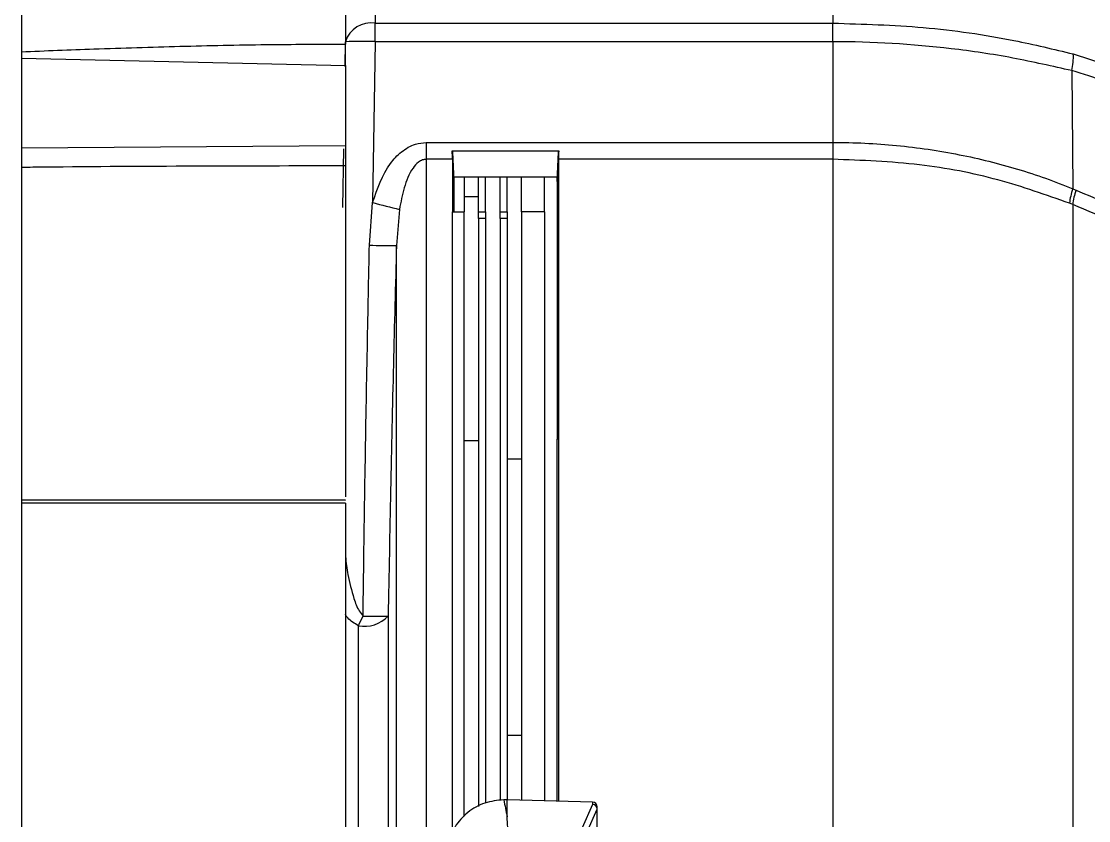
# Model space of a CAD drawing. Extents: x 16.7 to 113.1, y 4.5 to 84.5.
# Drawn here: x 26.076 to 28.299, y 36.488 to 38.153 of the extents above; entities that cross this region are included whole.
import ezdxf

# ---------------------------------------------------------------- set-up
doc = ezdxf.new("R2010")
doc.units = 0
doc.header["$MEASUREMENT"] = 0
doc.layers.add('OBJECT', color=7, linetype='CONTINUOUS')

msp = doc.modelspace()

# ---------------------------------------------------------------- linework, layer by layer
at = {"layer": 'OBJECT'}
for p, q in [((26.0764, 44.0865), (26.0764, 35.1139)), ((26.7514, 38.6291), (26.7514, 38.1059)), ((26.8133, 38.6104), (26.8133, 38.1494)), ((27.7663, 38.1761), (27.7663, 38.1494)), ((26.8133, 38.1108), (26.8133, 38.1494)), ((26.8133, 38.1494), (27.7663, 38.1494)), ((27.7663, 38.1108), (27.7663, 38.1494)), ((26.7506, 38.0591), (26.7514, 38.1108)), ((26.8133, 38.1108), (26.8081, 37.7755)), ((27.7663, 38.1108), (26.8133, 38.1108)), ((27.7663, 38.1108), (27.7663, 37.901)), ((28.2674, 38.0853), (28.3413, 38.061)), ((26.0764, 38.0763), (26.7514, 38.0614)), ((26.7514, 38.0614), (26.7514, 37.8937)), ((28.2645, 38.0506), (28.2662, 37.8042)), ((26.7514, 37.8937), (26.0764, 37.889)), ((26.7461, 37.7657), (26.748, 37.8879)), ((26.9196, 37.901), (26.9196, 37.8659)), ((26.9196, 37.901), (27.7663, 37.901)), ((26.9736, 37.8833), (27.1959, 37.8833)), ((26.9745, 37.8814), (26.9736, 37.8833)), ((26.9745, 37.8814), (26.9745, 37.8659)), ((26.9745, 37.8814), (26.9772, 37.8197)), ((26.9745, 37.8659), (26.9745, 37.8814)), ((26.9745, 37.8814), (26.9745, 37.8814)), ((27.1922, 37.8197), (27.195, 37.8814)), ((27.1959, 37.8833), (27.195, 37.8814)), ((27.195, 37.8659), (27.195, 37.8814)), ((27.195, 37.8814), (27.195, 37.8814)), ((27.195, 37.8659), (27.195, 37.8814)), ((27.7663, 37.901), (27.7663, 37.8659)), ((26.9745, 37.8659), (26.9196, 37.8659)), ((26.9196, 37.8659), (26.9196, 36.1973)), ((26.9745, 37.8659), (26.9745, 37.7565)), ((27.195, 37.8659), (27.195, 36.5287)), ((27.7663, 37.8659), (27.195, 37.8659)), ((27.7663, 37.8659), (27.7663, 35.9265)), ((26.7514, 37.852), (26.7514, 37.1625)), ((27.1922, 37.8285), (26.9772, 37.8285)), ((26.9772, 37.8197), (26.9772, 37.8285)), ((26.9772, 37.8197), (26.9772, 37.7565)), ((26.9985, 37.8285), (26.9985, 37.7565)), ((27.0285, 37.7565), (27.0285, 37.8285)), ((27.0434, 37.7565), (27.0434, 37.8285)), ((27.0734, 37.7565), (27.0734, 37.8285)), ((27.0883, 37.7565), (27.0883, 37.8285)), ((27.1183, 37.7565), (27.1183, 37.8285)), ((27.1663, 37.7565), (27.1663, 37.8285)), ((27.1922, 37.8285), (27.1922, 37.8197)), ((27.1922, 37.8197), (27.1922, 37.2821)), ((26.8013, 37.6869), (26.8081, 37.7755)), ((27.0285, 37.7879), (26.9985, 37.7879)), ((28.2663, 37.7714), (28.2596, 37.7741)), ((28.2663, 37.7714), (28.2663, 35.9265)), ((26.8639, 37.7615), (26.8577, 37.6863)), ((26.9745, 36.4631), (26.9745, 37.7565)), ((26.9745, 37.7565), (26.9985, 37.7565)), ((26.9985, 36.4965), (26.9985, 37.7565)), ((27.0285, 37.7565), (27.0434, 37.7565)), ((27.0285, 37.7428), (27.0285, 37.7565)), ((27.0434, 37.7565), (27.0434, 37.7428)), ((27.0734, 37.7565), (27.0883, 37.7565)), ((27.0734, 37.7428), (27.0734, 37.7565)), ((27.0883, 37.7565), (27.0883, 37.7428)), ((27.1183, 37.7565), (27.1183, 36.5307)), ((27.1663, 37.7565), (27.1183, 37.7565)), ((27.1663, 37.7565), (27.1663, 36.5294)), ((27.0434, 37.7428), (27.0285, 37.7428)), ((27.0285, 37.7428), (27.0285, 36.5176)), ((27.0434, 37.7428), (27.0434, 36.5252)), ((27.0883, 37.7428), (27.0734, 37.7428)), ((27.0734, 37.7428), (27.0734, 36.5303)), ((27.0883, 37.7428), (27.0883, 36.5315)), ((26.8577, 35.9265), (26.8577, 37.6863)), ((27.1922, 37.2821), (27.1923, 37.2826)), ((27.1922, 37.2821), (27.1923, 37.2821)), ((27.1923, 36.5288), (27.1923, 37.2826)), ((27.0285, 37.2796), (26.9985, 37.2796)), ((27.1183, 37.2414), (27.0883, 37.2414)), ((26.0764, 37.1562), (26.7514, 37.1558)), ((26.7514, 37.1554), (26.0764, 37.1557)), ((26.7514, 37.1491), (26.0764, 37.1494)), ((26.7514, 37.1554), (26.7514, 37.1558)), ((26.7514, 37.1491), (26.7514, 36.2868)), ((26.8403, 36.9141), (26.8403, 35.9265)), ((26.7784, 35.9265), (26.7784, 36.8942)), ((27.1183, 36.6657), (27.0883, 36.6657)), ((27.0867, 36.5315), (27.0815, 36.5315)), ((27.0883, 36.496), (27.0883, 36.5315)), ((27.266, 36.5268), (27.0899, 36.5314)), ((27.2663, 36.5268), (27.2663, 36.522)), ((27.2663, 36.522), (27.2447, 36.4729)), ((27.2542, 36.463), (27.2758, 36.5121)), ((27.2758, 36.512), (27.2758, 36.5168)), ((27.2758, 36.397), (27.2758, 36.512))]:
    msp.add_line(p, q, dxfattribs=at)
for centre, radius, start, end in [((26.8045, 38.0945), 0.0556, 80.8363, 162.9667), ((26.783, 37.1803), 0.9311, 88.1341, 91.9489), ((28.1398, 38.0786), 0.1278, 347.3299, 3.0101), ((28.3907, 37.7615), 0.1317, 161.0887, 174.5208), ((28.397, 37.757), 0.1315, 160.2879, 173.7127), ((27.2703, 39.4938), 1.7793, 254.9449, 256.7966), ((26.8394, 38.6217), 0.9356, 267.6695, 271.1244), ((26.7911, 36.9607), 0.0677, 259.1411, 316.5665), ((26.4254, 37.0791), 0.3985, 332.3505, 335.5345), ((26.8133, 37.7758), 0.8621, 268.3237, 271.7929), ((27.0815, 36.4115), 0.12, 90, 90.1914), ((27.0867, 36.4115), 0.12, 89.2499, 90), ((27.0867, 36.4115), 0.12, 88.5, 89.2499), ((27.2658, 36.5168), 0.01, 87, 88.5), ((27.2658, 36.5168), 0.01, 0, 87)]:
    msp.add_arc(centre, radius, start, end, dxfattribs=at)
for centre, major_axis, ratio, start_param, end_param in [((26.9563, 37.9021), (-0.0113, 0.0619), 0.229753, 4.047964, 4.362323), ((27.2131, 37.9021), (0.0113, 0.0619), 0.229686, 1.920835, 2.235195), ((29.1508, 37.0249), (0, 2.3412), 0.904333, 1.783132, 1.798644), ((27.2658, 36.5121), (0.00979, -0.00206), 0.992047, 0.21202, 1.724102), ((27.2658, 36.4888), (0.0094, 0.0253), 0.138337, 5.925485, 5.931839)]:
    msp.add_ellipse(centre, major_axis=major_axis, ratio=ratio, start_param=start_param, end_param=end_param, dxfattribs=at)
for points, knots in [([(27.7663, 38.1494), (27.8294, 38.1476), (27.9576, 38.144), (28.1264, 38.119), (28.2266, 38.0951), (28.2674, 38.0853)], [0, 0, 0, 0, 0.365475, 0.741466, 1, 1, 1, 1]), ([(26.0764, 38.0899), (26.1267, 38.0919), (26.2368, 38.0963), (26.4069, 38.1015), (26.5816, 38.1052), (26.6964, 38.1057), (26.7514, 38.1059)], [0, 0, 0, 0, 0.22394, 0.489698, 0.755953, 1, 1, 1, 1]), ([(26.7514, 38.0614), (26.7514, 38.0682), (26.7514, 38.0817), (26.7514, 38.0967), (26.7514, 38.104), (26.7514, 38.1059)], [0, 0, 0, 0, 0.425021, 0.850043, 1, 1, 1, 1]), ([(28.2645, 38.0506), (28.2645, 38.0506), (28.2244, 38.0592), (28.142, 38.0785), (27.9766, 38.1028), (27.8489, 38.1108), (27.7663, 38.1108), (27.7663, 38.1108)], [0, 0, 0, 0, 0.000004, 0.259099, 0.518181, 0.999995, 1, 1, 1, 1]), ([(28.3344, 38.0276), (28.3111, 38.0357), (28.2879, 38.0439), (28.2645, 38.0506), (28.2645, 38.0506)], [0, 0, 0, 0, 0.999971, 1, 1, 1, 1]), ([(26.7514, 37.8937), (26.7514, 37.8898), (26.7514, 37.8793), (26.7514, 37.8646), (26.7514, 37.8555), (26.7514, 37.852)], [0, 0, 0, 0, 0.263884, 0.723099, 1, 1, 1, 1]), ([(26.8081, 37.7755), (26.8179, 37.8043), (26.8312, 37.8438), (26.867, 37.8823), (26.8933, 37.8984), (26.9121, 37.9002), (26.9196, 37.901)], [0, 0, 0, 0, 0.50075, 0.686143, 0.873076, 1, 1, 1, 1]), ([(27.7663, 37.901), (27.7663, 37.901), (27.8108, 37.901), (27.8998, 37.8967), (28.0293, 37.8778), (28.1523, 37.847), (28.2295, 37.8199), (28.2662, 37.8042), (28.2662, 37.8042)], [0, 0, 0, 0, 0.0000045, 0.2546803, 0.5093556, 0.7546737, 0.9999954, 1, 1, 1, 1]), ([(26.9196, 37.8659), (26.917, 37.8656), (26.9111, 37.8649), (26.9012, 37.8587), (26.8856, 37.8404), (26.8724, 37.8063), (26.8667, 37.7765), (26.8639, 37.7615)], [0, 0, 0, 0, 0.061062, 0.137018, 0.266872, 0.630195, 1, 1, 1, 1]), ([(28.2596, 37.7741), (28.2107, 37.7915), (28.1114, 37.8268), (27.944, 37.8591), (27.8269, 37.8636), (27.7663, 37.8659)], [0, 0, 0, 0, 0.319145, 0.647516, 1, 1, 1, 1]), ([(26.7514, 37.852), (26.6469, 37.8519), (26.4378, 37.8516), (26.2128, 37.8503), (26.0924, 37.849), (26.0764, 37.8489)], [0, 0, 0, 0, 0.46446, 0.928893, 1, 1, 1, 1]), ([(28.2662, 37.8042), (28.2662, 37.8042), (28.2685, 37.8032), (28.2708, 37.8023), (28.2732, 37.8014)], [0, 0, 0, 0, 0.000295, 1, 1, 1, 1]), ([(28.2732, 37.8014), (28.4253, 37.7382), (28.7215, 37.6153), (29.0173, 37.492), (29.1611, 37.432)], [0, 0, 0, 0, 0.513611, 1, 1, 1, 1]), ([(29.1543, 37.4035), (29.1235, 37.4163), (28.9502, 37.4882), (28.6543, 37.611), (28.3889, 37.7207), (28.2663, 37.7714)], [0, 0, 0, 0, 0.104199, 0.585852, 1, 1, 1, 1]), ([(26.7881, 36.9141), (26.7887, 36.9554), (26.7914, 37.162), (26.7959, 37.4196), (26.8003, 37.6359), (26.8013, 37.6869)], [0, 0, 0, 0, 0.160413, 0.802068, 1, 1, 1, 1]), ([(26.8577, 37.6863), (26.8555, 37.6036), (26.8486, 37.3463), (26.8437, 37.0889), (26.8403, 36.9141)], [0, 0, 0, 0, 0.321063, 1, 1, 1, 1]), ([(26.7514, 37.0381), (26.7529, 37.0256), (26.7565, 36.996), (26.7664, 36.9582), (26.7765, 36.9284), (26.7853, 36.9176), (26.7881, 36.9141)], [0, 0, 0, 0, 0.290992, 0.68416, 0.898053, 1, 1, 1, 1]), ([(26.7784, 36.8942), (26.7702, 36.8988), (26.7593, 36.905), (26.7529, 36.9148), (26.7514, 36.9172)], [0, 0, 0, 0, 0.7624663, 1, 1, 1, 1]), ([(27.0811, 36.5315), (27.0676, 36.5301), (27.0407, 36.5274), (27.0051, 36.5066), (26.9776, 36.4769), (26.9691, 36.452), (26.9649, 36.4399)], [0, 0, 0, 0, 0.253584, 0.507164, 0.760847, 1, 1, 1, 1]), ([(27.0974, 36.4088), (27.0973, 36.4095), (27.0967, 36.413), (27.0945, 36.4278), (27.0905, 36.4562), (27.0891, 36.4817), (27.0883, 36.496)], [0, 0, 0, 0, 0.024148, 0.120739, 0.507103, 1, 1, 1, 1])]:
    msp.add_open_spline(points, degree=3, knots=knots, dxfattribs=at)

doc.saveas('drawing.dxf')
